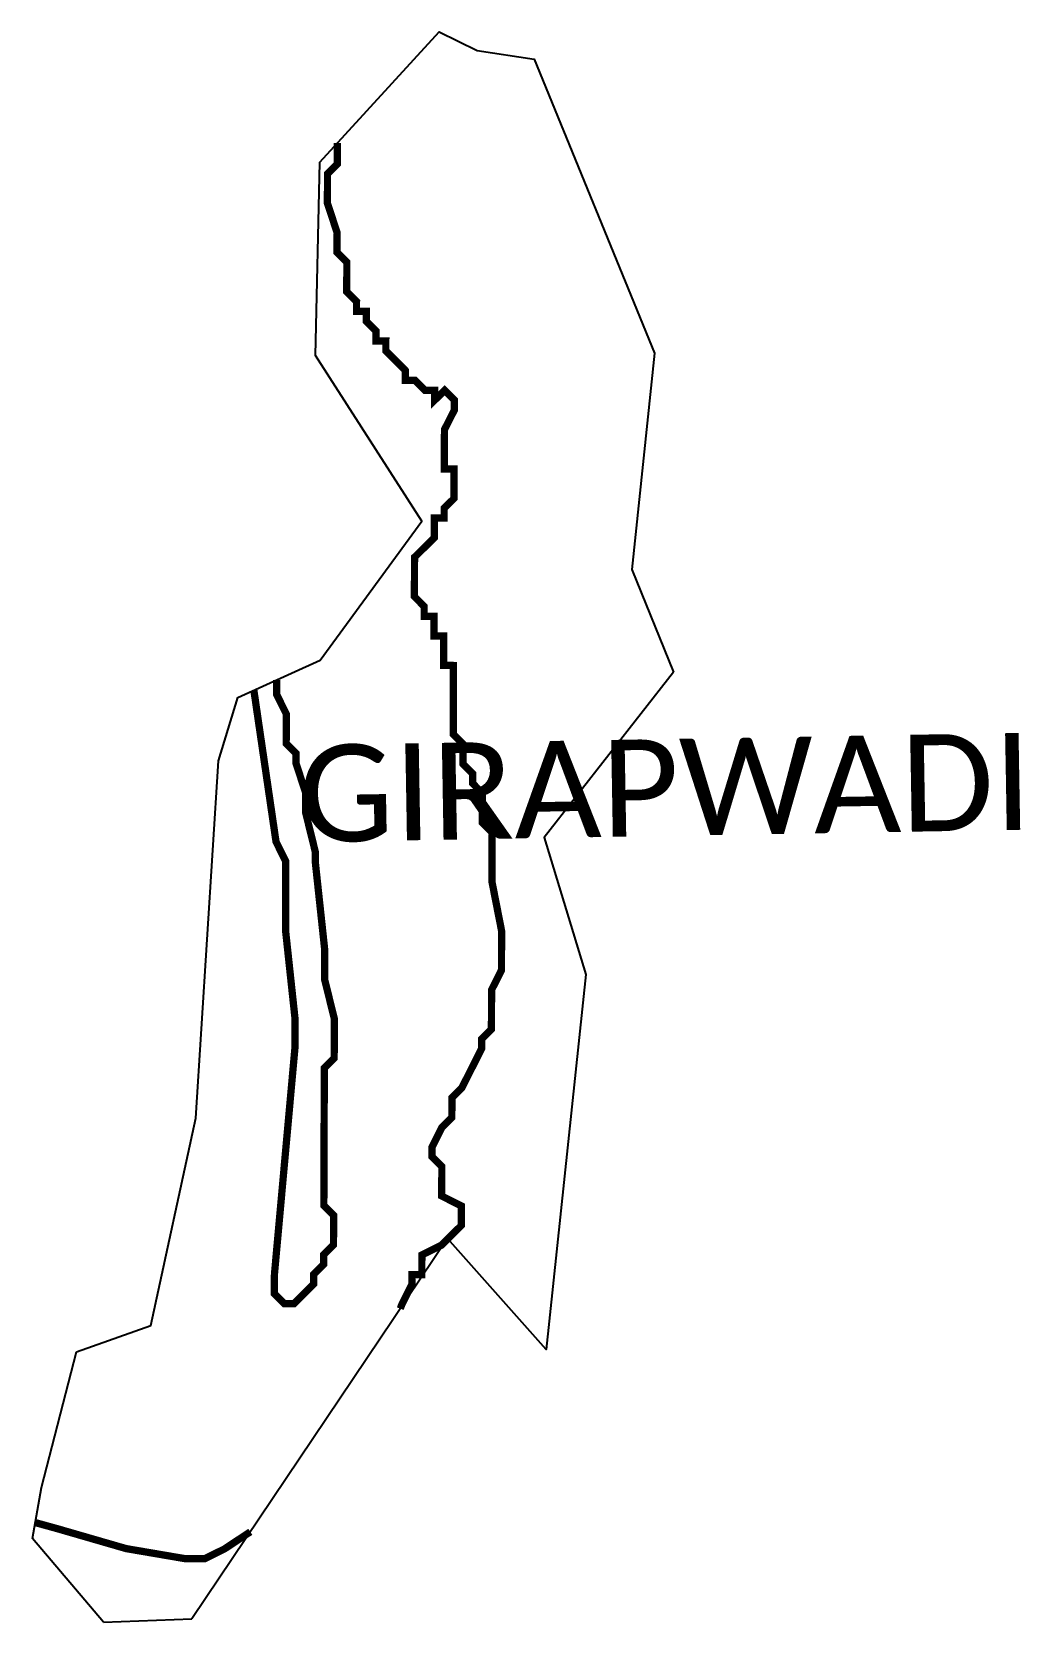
# Model space of a CAD drawing. Header units: metres. Extents: x 354218 to 354626, y 1749151 to 1749808.
import ezdxf

# ---------------------------------------------------------------- set-up
doc = ezdxf.new("R2010")
doc.units = ezdxf.units.M
for name, color, linetype in [('A-BLDG', 7, 'Continuous'), ('HAZARDS LINE', 1, 'Continuous'), ('village', 3, 'Continuous'), ('VILLAGE NAME', 250, 'Continuous')]:
    doc.layers.add(name, color=color, linetype=linetype)
doc.styles.get("Standard").update_dxf_attribs({"font": 'simplex.shx'})

msp = doc.modelspace()

# ---------------------------------------------------------------- linework, layer by layer
at = {"layer": 'A-BLDG', "color": 3, "true_color": 0x00ff00, "flags": 128}
msp.add_lwpolyline([(354247.2, 1749151.31), (354283.72, 1749152.72)], dxfattribs=at)
at = {"layer": 'HAZARDS LINE', "lineweight": 18, "const_width": 3}
for points in [[(354369.77, 1749280.77), (354370.52, 1749282.7), (354374.61, 1749290.8), (354374.62, 1749294.86), (354378.68, 1749294.84), (354378.71, 1749302.96), (354386.83, 1749306.98), (354390.9, 1749311.03), (354394.97, 1749315.07), (354395, 1749323.18), (354386.9, 1749327.27), (354386.95, 1749339.44), (354382.91, 1749343.51), (354382.92, 1749347.56), (354387.01, 1749355.66), (354391.08, 1749359.71), (354391.11, 1749367.82), (354395.18, 1749371.86), (354399.26, 1749379.96), (354403.35, 1749388.06), (354403.36, 1749392.12), (354407.43, 1749396.16), (354407.49, 1749412.39), (354411.57, 1749420.48), (354411.63, 1749436.71), (354407.65, 1749457.01), (354407.72, 1749477.29), (354403.68, 1749481.36), (354403.72, 1749493.53), (354399.68, 1749497.61), (354399.7, 1749501.66), (354395.65, 1749505.73), (354395.68, 1749513.85), (354391.64, 1749517.92), (354391.74, 1749546.32), (354387.69, 1749546.33), (354387.73, 1749558.5), (354383.67, 1749558.51), (354383.7, 1749566.63), (354379.65, 1749566.64), (354379.66, 1749570.7), (354375.62, 1749574.77), (354375.68, 1749591), (354379.75, 1749595.04), (354383.82, 1749599.08), (354383.85, 1749607.2), (354387.9, 1749607.18), (354387.92, 1749611.24), (354391.99, 1749615.28), (354392.03, 1749627.45), (354387.98, 1749627.47), (354388.04, 1749643.69), (354392.12, 1749651.79), (354392.13, 1749655.85), (354388.09, 1749659.92), (354384.02, 1749655.88), (354384.04, 1749659.93), (354379.98, 1749659.95), (354375.94, 1749664.02), (354371.88, 1749664.03), (354371.9, 1749668.09), (354363.81, 1749676.23), (354363.83, 1749680.29), (354359.77, 1749680.3), (354359.79, 1749684.36), (354355.75, 1749688.43), (354355.76, 1749692.49), (354351.7, 1749692.5), (354351.72, 1749696.56), (354347.68, 1749700.63), (354347.72, 1749712.8), (354343.68, 1749716.87), (354343.71, 1749724.99), (354339.7, 1749737.17), (354339.74, 1749749.34), (354343.81, 1749753.38), (354343.84, 1749762.07)], [(354318.71, 1749540.32), (354318.69, 1749534.41), (354322.72, 1749526.28), (354322.67, 1749514.11), (354326.72, 1749510.04), (354326.7, 1749505.98), (354330.71, 1749493.8), (354330.68, 1749485.68), (354334.68, 1749469.44), (354334.67, 1749465.38), (354338.59, 1749428.86), (354338.55, 1749416.69), (354342.55, 1749400.45), (354342.49, 1749384.22), (354338.42, 1749380.18), (354338.22, 1749323.38), (354342.26, 1749319.31), (354342.21, 1749307.14), (354338.14, 1749303.1), (354338.13, 1749299.04), (354334.06, 1749295), (354334.04, 1749290.94), (354325.9, 1749282.86), (354321.85, 1749282.87), (354317.81, 1749286.95), (354317.83, 1749295.06), (354326.28, 1749388.33), (354326.32, 1749400.51), (354322.4, 1749437.03), (354322.5, 1749465.43), (354318.47, 1749473.56), (354309.33, 1749536.04)], [(354219.12, 1749192.42), (354228.22, 1749189.9), (354256.59, 1749181.69), (354280.91, 1749177.54), (354289.02, 1749177.52), (354297.15, 1749181.54), (354307.85, 1749188.62)]]:
    msp.add_lwpolyline(points, dxfattribs=at)
at = {"layer": 'village', "color": 3, "true_color": 0x00ff00}
for points in [[(354247.2, 1749151.31, 0), (354217.97, 1749185.9, 0), (354221.67, 1749206.86, 0), (354236.1, 1749262.92, 0), (354266.71, 1749273.75, 0), (354285.3, 1749359.46, 0), (354294.78, 1749506.96, 0), (354302.74, 1749533.03, 0), (354336.67, 1749548.52, 0), (354378.75, 1749605.95, 0), (354334.71, 1749674.28, 0), (354336.51, 1749754.06, 0), (354385.81, 1749807.94, 0), (354401.58, 1749800.18, 0), (354425.04, 1749796.7, 0), (354474.72, 1749675.21, 0), (354465.35, 1749585.92, 0), (354482.68, 1749543.52, 0)], [(354482.68, 1749543.52, 0), (354429.23, 1749475.35, 0), (354446.47, 1749418.77, 0), (354430.01, 1749263.89, 0), (354389.22, 1749309.71, 0), (354283.72, 1749152.72, 0)]]:
    msp.add_polyline3d(points, dxfattribs=at)

# ---------------------------------------------------------------- texts
at = {"layer": 'VILLAGE NAME', "insert": (354327.46, 1749513.34), "char_height": 40, "attachment_point": 1, "rotation": 0.98473}
msp.add_mtext_dynamic_manual_height_columns('{\\fCalibri|b0|i0|c0|p34;GIRAPWADI}', width=732.5357, gutter_width=371.17, heights=[0], dxfattribs=at)

doc.saveas('drawing.dxf')
